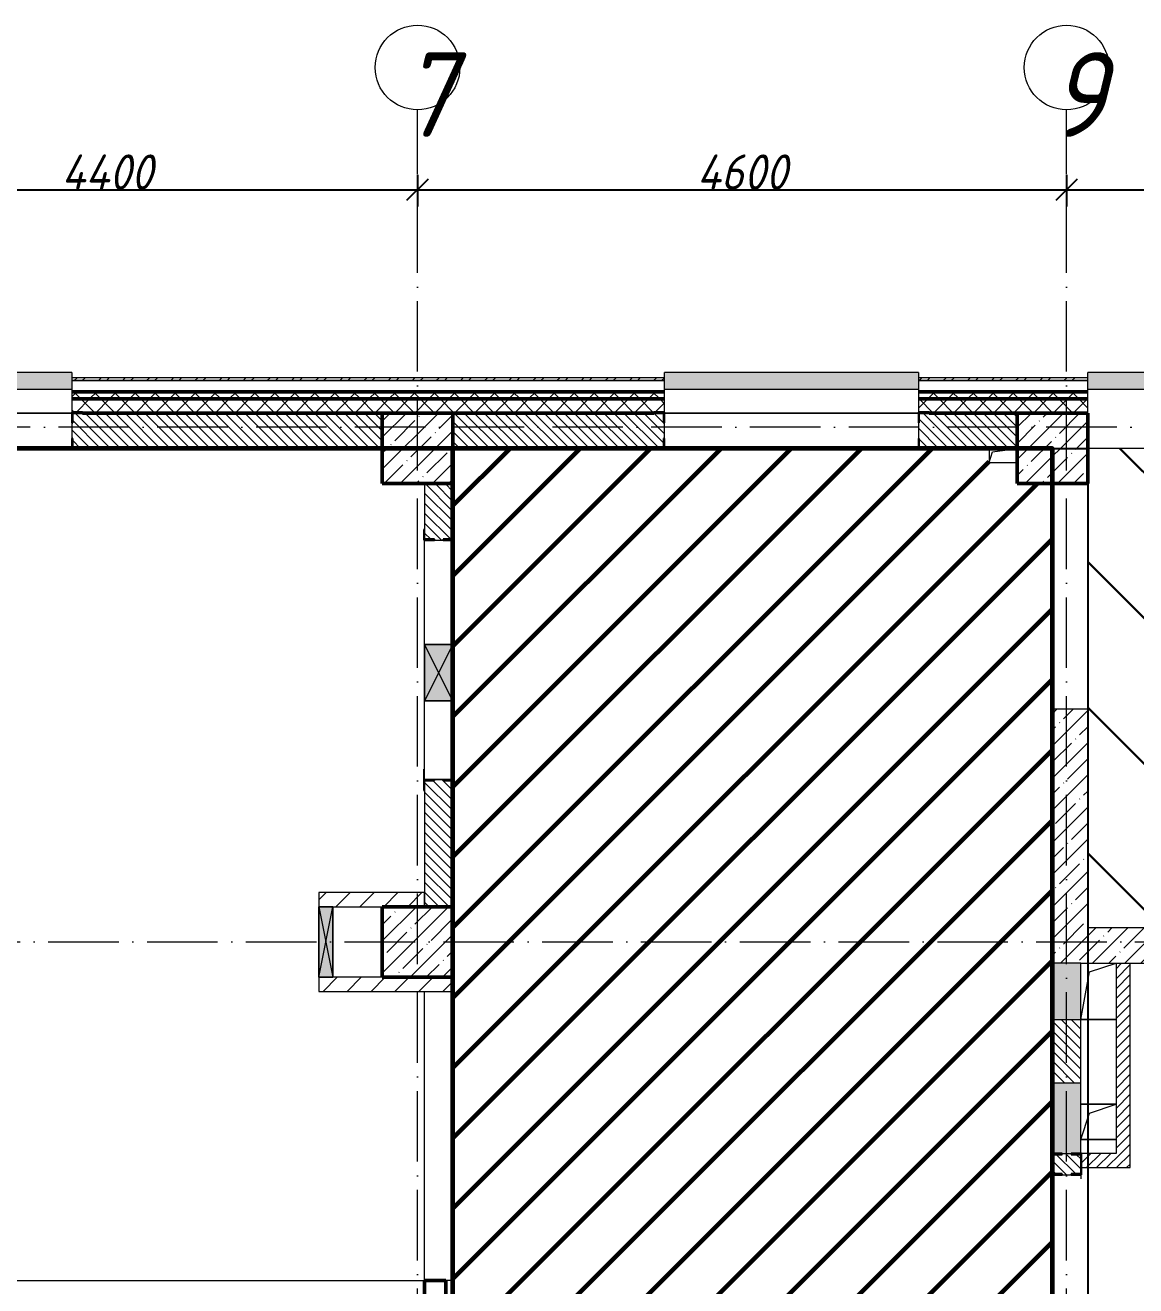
# Model space of a CAD drawing. Header units: millimetres. Extents: x -606178 to 312196, y -19338 to 632709.
# Drawn here: x -133645 to -125775, y 493338 to 502275 of the extents above; entities that cross this region are included whole.
import ezdxf

# ---------------------------------------------------------------- set-up
doc = ezdxf.new("R2010")
doc.units = ezdxf.units.MM
doc.linetypes.add('50_200_ШТРИХ_1Т_ш5_п1_п1_', pattern=[700, 500, -100, 0, -100])
for name, color, linetype, lineweight in [('4) ЛЕстницы', 5, 'Continuous', 30), ('6.4.1) Окр пт с инж. ПТ2.16', 3, 'Continuous', 60), ('A-____-____-DIMS', 7, 'Continuous', 9), ('A-DETL-GENF-OTLN', 7, 'Continuous', 9), ('A-FLOR-____-OTLN', 7, 'Continuous', 9), ('A-GENM-____-MCUT', 7, 'Continuous', 25), ('A-GENM-____-OTLN', 7, 'Continuous', 9), ('A-GENM-____-OTLN-1', 7, 'Continuous', 25), ('A-GLAZ-____-OTLN', 7, 'Continuous', 9), ('A-WALL-____-MCUT-1', 7, 'Continuous', 9), ('A-WALL-____-MCUT-2', 7, 'Continuous', 50), ('A-WALL-____-MCUT-3', 7, 'Continuous', 9), ('A-WALL-____-OTLN', 7, 'Continuous', 9), ('A-WALL-____-PATT-1', 7, 'Continuous', 9), ('A-WALL-FNSH-MCUT-1', 7, 'Continuous', 9), ('I-WALL-____-OTLN', 7, 'Continuous', 9), ('S-COLS-____-MCUT', 7, 'Continuous', 50), ('S-COLS-____-OTLN', 7, 'Continuous', 9), ('S-GRID-____-IDEN', 7, 'Continuous', 9), ('S-GRID-____-OTLN-1', 7, '50_200_ШТРИХ_1Т_ш5_п1_п1_', 9)]:
    doc.layers.add(name, color=color, linetype=linetype, lineweight=lineweight)
doc.layers.add('A-GLAZ-____-OTLN-1', color=7, linetype='Continuous', lineweight=9, true_color=0xc0c0c0)
doc.styles.add('ISOCPEUR_I', font='isocpeui.ttf', dxfattribs={"width": 0.9, "height": 2.5})
doc.styles.add('ISOCPEUR_I_9', font='isocpeui.ttf', dxfattribs={"width": 0.9, "height": 250})
doc.dimstyles.new('ISO-2_5_0_9К_БОЛЬШОЙ_ОСИ', dxfattribs={"dimscale": 304.8, "dimtxt": 248.995294, "dimasz": 0.492126, "dimexe": 0.393701, "dimexo": 0, "dimgap": 0, "dimtad": 1, "dimdec": 0, "dimzin": 0, "dimdsep": 46, "dimtxsty": 'ISOCPEUR_I_9', "dimblk1": 'OBLIQUE', "dimblk2": 'OBLIQUE', "dimsah": 1, "dimcen": 0.09, "dimdle": 0.393701, "dimazin": 0, "dimtfac": 1, "dimtdec": 4, "dimtix": 1, "dimtmove": 0, "dimatfit": 3, "dimfxl": 1, "dimtvp": 1, "dimtolj": 1, "dimtzin": 0, "dimarcsym": 2})
pattern_1 = [(135, (-140714.89, 451794.26), (-35.35534, -35.35534), [])]
pattern_2 = [(45, (-140714.89, 451794.26), (-70.71068, 70.71068), []), (135, (-140714.89, 451794.26), (-70.71068, -70.71068), [])]
pattern_3 = [(45, (-140714.89, 451794.26), (-114.04925, 114.04925), []), (45, (-140600.84, 451794.26), (-114.04925, 114.04925), [201.612, -40.322, 3.353, -36.97])]
pattern_4 = [(45, (-140714.89, 451794.26), (-35.35534, 35.35534), [])]
pattern_5 = [(45, (-140714.89, 451794.26), (-84.8528, 84.8528), [])]

# ---------------------------------------------------------------- blocks, each defined once
blk = doc.blocks.new('BSC_Колонна _Прямоугольная - 500х500-V12-АР1_План отверстий 3 этажа в осях 1-64_А-ГГ')
at = {"layer": 'S-COLS-____-OTLN'}
h = blk.add_hatch(dxfattribs=at)
h.set_pattern_fill('FP_46', color=256, style=0, pattern_type=2)
h.set_pattern_definition([(45, (-9850, -43981.04), (-114.04925, 114.04925), []), (45, (-9735.95, -43981.04), (-114.04925, 114.04925), [201.613, -40.323, 3.353, -36.97])])
h.paths.add_polyline_path([(-250, -250), (250, -250), (250, 250), (-250, 250)], flags=0)
at = {"layer": 'S-COLS-____-MCUT'}
for p, q in [((250, 250), (-250, 250)), ((-250, 250), (-250, -250)), ((250, -250), (250, 250)), ((-250, -250), (250, -250))]:
    blk.add_line(p, q, dxfattribs=at)
blk = doc.blocks.new('BSC_Колонна _Прямоугольная - 500х500-V78-АР1_План отверстий 3 этажа в осях 1-64_А-ГГ')
at = {"layer": 'S-COLS-____-OTLN'}
h = blk.add_hatch(dxfattribs=at)
h.set_pattern_fill('FP_115', color=256, style=0, pattern_type=2)
h.set_pattern_definition([(45, (-9850, -47481.04), (-114.04925, 114.04925), []), (45, (-9735.95, -47481.04), (-114.04925, 114.04925), [201.613, -40.323, 3.353, -36.97])])
h.paths.add_polyline_path([(-250, -250), (250, -250), (250, 250), (-250, 250)], flags=0)
at = {"layer": 'S-COLS-____-MCUT'}
for p, q in [((250, 250), (-250, 250)), ((-250, 250), (-250, -250)), ((250, -250), (250, 250)), ((-250, -250), (250, -250))]:
    blk.add_line(p, q, dxfattribs=at)
blk = doc.blocks.new('Фахверк_СКБ_Уголок - 250_2700-27497298-АР1_План отверстий 3 этажа в осях 1-64_А-ГГ')
at = {"layer": 'A-GENM-____-MCUT'}
for p, q in [((200, 181), (125, 181)), ((125, 181), (125, 106)), ((200, 175), (200, 181)), ((125, 106), (131, 106)), ((131, 106), (131, 175)), ((131, 175), (200, 175)), ((131, -6), (125, -6)), ((125, -6), (125, -81)), ((125, -81), (200, -81)), ((131, -75), (131, -6)), ((200, -75), (131, -75)), ((200, -81), (200, -75))]:
    blk.add_line(p, q, dxfattribs=at)
blk = doc.blocks.new('Фахверк_СКБ_Уголок - 200_3960_зеркало-28268689-АР1_План отверстий 3 этажа в осях 1-64_А-ГГ')
at = {"layer": 'A-GENM-____-MCUT'}
for p, q in [((200, 156), (125, 156)), ((125, 156), (125, 81)), ((131, 81), (131, 150)), ((131, 150), (200, 150)), ((200, 150), (200, 156)), ((125, 81), (131, 81)), ((131, 19), (125, 19)), ((125, 19), (125, -56)), ((131, -50), (131, 19)), ((125, -56), (200, -56)), ((200, -50), (131, -50)), ((200, -56), (200, -50))]:
    blk.add_line(p, q, dxfattribs=at)
blk = doc.blocks.new('154_Стойка_СКБ_Уголок - СМ-2480_200-28346303-АР1_План отверстий 3 этажа в осях 1-64_А-ГГ')
at = {"layer": 'A-GENM-____-MCUT'}
for p, q in [((125, 156), (125, 81)), ((200, 156), (125, 156)), ((131, 81), (131, 150)), ((131, 150), (200, 150)), ((200, 150), (200, 156)), ((125, 81), (131, 81)), ((131, 19), (125, 19)), ((125, 19), (125, -56)), ((131, -50), (131, 19)), ((125, -56), (200, -56)), ((200, -50), (131, -50)), ((200, -56), (200, -50))]:
    blk.add_line(p, q, dxfattribs=at)
blk = doc.blocks.new('Стойка_Влож_Полоса боковая - Полоса-28213942-АР1_План отверстий 3 этажа в осях 1-64_А-ГГ')
at = {"layer": 'A-GENM-____-OTLN'}
for p, q in [((-5, 60), (0, 60)), ((-5, -60), (-5, 60)), ((0, 31), (0, -31)), ((0, -60), (-5, -60))]:
    blk.add_line(p, q, dxfattribs=at)
blk = doc.blocks.new('Стойка_Влож_Уголок_Опорный - Уголок-28213941-АР1_План отверстий 3 этажа в осях 1-64_А-ГГ')
at = {"layer": 'A-GENM-____-OTLN'}
for p, q in [((-212, -6), (-212, 0)), ((0, 0), (0, -6)), ((-212, -75), (-212, -6)), ((-212, -6), (-206, -6)), ((-212, -75), (-206, -75)), ((-6, -6), (0, -6)), ((-6, -75), (0, -75)), ((0, -6), (0, -75))]:
    blk.add_line(p, q, dxfattribs=at)
blk = doc.blocks.new('Фахверк_СКБ_Уголок - 200_3960-28268576-АР1_План отверстий 3 этажа в осях 1-64_А-ГГ')
at = {"layer": 'A-GENM-____-MCUT'}
for p, q in [((200, 156), (125, 156)), ((125, 156), (125, 81)), ((131, 81), (131, 150)), ((131, 150), (200, 150)), ((200, 150), (200, 156)), ((125, 81), (131, 81)), ((131, 19), (125, 19)), ((125, 19), (125, -56)), ((131, -50), (131, 19)), ((125, -56), (200, -56)), ((200, -50), (131, -50)), ((200, -56), (200, -50))]:
    blk.add_line(p, q, dxfattribs=at)
blk = doc.blocks.new('AR_Отверстие Ниша - Лючок-32403984-АР1_План отверстий 3 этажа в осях 1-64_А-ГГ')
at = {"layer": 'A-GLAZ-____-OTLN'}
blk.add_hatch(color=256, dxfattribs=at).paths.add_polyline_path([(200, -100), (200, 100), (-200, 100), (-200, -100), (-104.5, -100)], flags=0)
for p, q in [((200, 100), (-200, 100)), ((-200, 100), (-200, -100)), ((200, -100), (200, 100)), ((-200, -100), (200, -100))]:
    blk.add_line(p, q, dxfattribs=at)
blk = doc.blocks.new('AR_Отверстие Ниша - Лючок-32404007-АР1_План отверстий 3 этажа в осях 1-64_А-ГГ')
at = {"layer": 'A-GLAZ-____-OTLN'}
blk.add_hatch(color=256, dxfattribs=at).paths.add_polyline_path([(250, -100), (250, 100), (-250, 100), (-250, -100)], flags=0)
for p, q in [((250, 100), (-250, 100)), ((-250, 100), (-250, -100)), ((250, -31), (250, 31)), ((-250, -100), (250, -100))]:
    blk.add_line(p, q, dxfattribs=at)
blk = doc.blocks.new('AR_Отверстие прямоугольное _в плите_ - AR_Отверстие прямоугольное _в плите_-30459204-АР1_План отверстий 3 этажа в осях 1-64_А-ГГ')
at = {"layer": 'A-GENM-____-OTLN'}
for p, q in [((-62.5, 137.5), (125, 200)), ((-125, -200), (-62.5, 137.5)), ((-125, -200), (125, -200))]:
    blk.add_line(p, q, dxfattribs=at)
blk = doc.blocks.new('AR_Отверстие прямоугольное _в плите_ - AR_Отверстие прямоугольное _в плите_-30458064-АР1_План отверстий 3 этажа в осях 1-64_А-ГГ')
at = {"layer": 'A-GENM-____-OTLN'}
for p, q in [((125, 125), (-125, 125)), ((-62.5, 62.5), (125, 125)), ((-125, -125), (-62.5, 62.5)), ((-125, -125), (125, -125))]:
    blk.add_line(p, q, dxfattribs=at)
blk = doc.blocks.new('AR_Отверстие прямоугольное _в плите_ - AR_Отверстие прямоугольное _в плите_-V180-АР1_План отверстий 3 этажа в осях 1-64_А-ГГ')
at = {"layer": 'A-GENM-____-OTLN'}
for p, q in [((-100, 50), (-100, -50)), ((-100, -50), (-75, 25)), ((-75, 25), (100, 50)), ((-100, -50), (100, -50))]:
    blk.add_line(p, q, dxfattribs=at)
blk = doc.blocks.new('Отлив_СКБ - Отлив витража_120_НВФ-31885289-АР1_План отверстий 3 этажа в осях 1-64_А-ГГ')
at = {"layer": 'A-GLAZ-____-OTLN-1'}
for points in [[(1000, 2), (1000, 120), (0, 120), (0, 2)], [(1000, 0), (1000, 2), (0, 2), (0, 0)]]:
    blk.add_hatch(color=256, dxfattribs=at).paths.add_polyline_path(points, flags=0)
at = {"layer": 'A-GLAZ-____-OTLN'}
for p, q in [((0, 83), (0, 120)), ((1000, 120), (0, 120)), ((1000, 120), (1000, 83)), ((0, 2), (1000, 2)), ((1000, 0), (0, 0))]:
    blk.add_line(p, q, dxfattribs=at)
blk = doc.blocks.new('Отлив_СКБ - Отлив витража_120_НВФ-V216-АР1_План отверстий 3 этажа в осях 1-64_А-ГГ')
at = {"layer": 'A-GLAZ-____-OTLN-1'}
for points in [[(0, 2), (1800, 2), (1800, 120), (0, 120), (0, 63)], [(0, 0), (1800, 0), (1800, 2), (0, 2)]]:
    blk.add_hatch(color=256, dxfattribs=at).paths.add_polyline_path(points, flags=0)
at = {"layer": 'A-GLAZ-____-OTLN'}
for p, q in [((0, 83), (0, 120)), ((1800, 120), (0, 120)), ((1800, 120), (1800, 83)), ((0, 2), (1800, 2)), ((1800, 0), (0, 0))]:
    blk.add_line(p, q, dxfattribs=at)
blk = doc.blocks.new('BSC_Колонна _Прямоугольная1 - 150х150 _металл_-35311905-АР1_План отверстий 3 этажа в осях 1-64_А-ГГ')
at = {"layer": 'S-COLS-____-MCUT'}
for p, q in [((75, 75), (-75, 75)), ((-75, 75), (-75, -75)), ((75, -75), (75, 75)), ((-75, -75), (75, -75))]:
    blk.add_line(p, q, dxfattribs=at)
blk = doc.blocks.new('AR_Отверстие прямоугольное _в стене__БезПР - AR_Отверстие прямоугольное _в стене__БезПР-36899427-АР1_План отверстий 3 этажа в осях 1-64_А-ГГ')
at = {"layer": 'A-GLAZ-____-OTLN'}
blk.add_hatch(color=256, dxfattribs=at).paths.add_polyline_path([(200, -100), (200, 100), (-200, 100), (-200, -100)], flags=0)
at = {"layer": 'A-DETL-GENF-OTLN'}
for p, q in [((-200, -100), (-200, 100)), ((-200, 100), (200, 100)), ((200, 100), (-200, -100)), ((-200, 100), (200, -100)), ((200, 100), (-200, 100)), ((-200, 100), (-200, -100)), ((200, 100), (200, -100)), ((200, -100), (200, 100)), ((200, -100), (-200, -100)), ((-200, -100), (200, -100))]:
    blk.add_line(p, q, dxfattribs=at)
at = {"layer": 'A-GLAZ-____-OTLN'}
blk.add_line((200, 100), (-200, 100), dxfattribs=at)
blk = doc.blocks.new('AR_Отверстие прямоугольное _в стене__БезПР - AR_Отверстие прямоугольное _в стене__БезПР-36788943-АР1_План отверстий 3 этажа в осях 1-64_А-ГГ')
at = {"layer": 'A-GLAZ-____-OTLN'}
blk.add_hatch(color=256, dxfattribs=at).paths.add_polyline_path([(-250, -50), (250, -50), (250, 50), (-250, 50)], flags=0)
at = {"layer": 'A-DETL-GENF-OTLN'}
for p, q in [((-250, -50), (-250, 50)), ((-250, 50), (250, 50)), ((250, 50), (-250, -50)), ((-250, 50), (250, -50)), ((250, 50), (-250, 50)), ((-250, 50), (-250, -50)), ((250, 50), (250, -50)), ((250, -50), (250, 50)), ((250, -50), (-250, -50)), ((-250, -50), (250, -50))]:
    blk.add_line(p, q, dxfattribs=at)
at = {"layer": 'A-GLAZ-____-OTLN'}
blk.add_line((250, 50), (-250, 50), dxfattribs=at)
blk = doc.blocks.new('Ось сетки - Круг_Ø6_00__ISO-2_5_0_9K_-25732049-АР1_План отверстий 1 этажа в осях 1-64_А-ГГ')
at = {"layer": 'S-GRID-____-IDEN'}
blk.add_circle((0, 0), 3, dxfattribs=at)
blk = doc.blocks.new('_Oblique')
at = {"color": 0, "linetype": 'ByBlock', "lineweight": -2}
blk.add_line((-0.5, -0.5), (0.5, 0.5), dxfattribs=at)
blk = doc.blocks.new('*D5135')
at = {"layer": 'A-____-____-DIMS', "color": 0, "lineweight": -2, "transparency": 16777216}
for p, q in [((-135264.9, 501215.1), (-135264.9, 500989)), ((-130864.9, 501215.1), (-130864.9, 500989)), ((-135384.9, 501109), (-130744.9, 501109))]:
    blk.add_line(p, q, dxfattribs=at)
at = {"layer": 'Defpoints', "color": 0, "transparency": 16777216}
for p in [(-135264.9, 501215.1), (-130864.9, 501215.1), (-130864.9, 501109)]:
    blk.add_point(p, dxfattribs=at)
at = {"layer": 'A-____-____-DIMS', "color": 0, "lineweight": -2, "transparency": 16777216, "xscale": 150, "yscale": 150, "zscale": 150, "rotation": 180}
blk.add_blockref('_Oblique', (-135264.9, 501109), dxfattribs=at)
at = {"layer": 'A-____-____-DIMS', "color": 0, "lineweight": -2, "transparency": 16777216, "xscale": 150, "yscale": 150, "zscale": 150}
blk.add_blockref('_Oblique', (-130864.9, 501109), dxfattribs=at)
at = {"layer": 'A-____-____-DIMS', "color": 0, "transparency": 16777216, "insert": (-133064.9, 501234), "char_height": 250, "width": 804.446, "attachment_point": 5, "style": 'ISOCPEUR_I_9'}
blk.add_mtext('\\A1;4400', dxfattribs=at)
blk = doc.blocks.new('*D5136')
at = {"layer": 'A-____-____-DIMS', "color": 0, "lineweight": -2, "transparency": 16777216}
for p, q in [((-130864.9, 501215.1), (-130864.9, 500989)), ((-126264.9, 501215.1), (-126264.9, 500989)), ((-130984.9, 501109), (-126144.9, 501109))]:
    blk.add_line(p, q, dxfattribs=at)
at = {"layer": 'Defpoints', "color": 0, "transparency": 16777216}
for p in [(-130864.9, 501215.1), (-126264.9, 501215.1), (-126264.9, 501109)]:
    blk.add_point(p, dxfattribs=at)
at = {"layer": 'A-____-____-DIMS', "color": 0, "lineweight": -2, "transparency": 16777216, "xscale": 150, "yscale": 150, "zscale": 150, "rotation": 180}
blk.add_blockref('_Oblique', (-130864.9, 501109), dxfattribs=at)
at = {"layer": 'A-____-____-DIMS', "color": 0, "lineweight": -2, "transparency": 16777216, "xscale": 150, "yscale": 150, "zscale": 150}
blk.add_blockref('_Oblique', (-126264.9, 501109), dxfattribs=at)
at = {"layer": 'A-____-____-DIMS', "color": 0, "transparency": 16777216, "insert": (-128564.9, 501234), "char_height": 250, "width": 781.462, "attachment_point": 5, "style": 'ISOCPEUR_I_9'}
blk.add_mtext('\\A1;4600', dxfattribs=at)
blk = doc.blocks.new('*D5137')
at = {"layer": 'A-____-____-DIMS', "color": 0, "lineweight": -2, "transparency": 16777216}
for p, q in [((-126264.9, 501215.1), (-126264.9, 500989)), ((-123664.9, 501215.1), (-123664.9, 500989)), ((-126384.9, 501109), (-123544.9, 501109))]:
    blk.add_line(p, q, dxfattribs=at)
at = {"layer": 'Defpoints', "color": 0, "transparency": 16777216}
for p in [(-126264.9, 501215.1), (-123664.9, 501215.1), (-123664.9, 501109)]:
    blk.add_point(p, dxfattribs=at)
at = {"layer": 'A-____-____-DIMS', "color": 0, "lineweight": -2, "transparency": 16777216, "xscale": 150, "yscale": 150, "zscale": 150, "rotation": 180}
blk.add_blockref('_Oblique', (-126264.9, 501109), dxfattribs=at)
at = {"layer": 'A-____-____-DIMS', "color": 0, "lineweight": -2, "transparency": 16777216, "xscale": 150, "yscale": 150, "zscale": 150}
blk.add_blockref('_Oblique', (-123664.9, 501109), dxfattribs=at)
at = {"layer": 'A-____-____-DIMS', "color": 0, "transparency": 16777216, "insert": (-124964.9, 501234), "char_height": 250, "width": 758.478, "attachment_point": 5, "style": 'ISOCPEUR_I_9'}
blk.add_mtext('\\A1;2600', dxfattribs=at)

msp = doc.modelspace()

# ---------------------------------------------------------------- hatches: boundary and pattern name
at = {"layer": '4) ЛЕстницы'}
h = msp.add_hatch(dxfattribs=at)
h.set_pattern_fill('ANSI31', color=256, scale=230, angle=90)
h.set_pattern_definition([(135, (-424485.6, 538657.7), (-516.3647, -516.3647), [])])
h.paths.add_polyline_path([(-126114.891, 495875.3011), (-126114.891, 499275.3011), (-117414.891, 499275.3011), (-117414.891, 495875.3011)])
at = {"layer": '6.4.1) Окр пт с инж. ПТ2.16'}
h = msp.add_hatch(dxfattribs=at)
h.set_pattern_fill('ANSI31', color=256, scale=111)
h.paths.add_polyline_path([(-126614.891, 499025.3011), (-126614.891, 499175.3011), (-126814.891, 499175.3011), (-126814.891, 499275.3011), (-127239.891, 499275.3011), (-127239.891, 499269.3011), (-127314.891, 499269.3011), (-129114.891, 499270.6857), (-129114.891, 499269.3011), (-129189.891, 499269.3011), (-130614.891, 499270.7442), (-130614.891, 499025.3011), (-130614.891, 498700.3011), (-130608.891, 498700.3011), (-130608.891, 498625.3011), (-130610.68, 497000.3011), (-130608.891, 497000.3011), (-130608.891, 496931.3011), (-130608.891, 496925.3011), (-130608.891, 496850.3011), (-130614.891, 493175.3011), (-135114.891, 493175.3011), (-135114.891, 489800.3011), (-135108.891, 489800.3011), (-135108.891, 489725.3011), (-135109.4294, 489043.3075), (-131114.891, 489043.3075), (-131114.891, 493100.3011), (-126814.891, 493100.3011), (-126364.891, 493100.3011), (-126364.891, 493225.3011), (-126370.891, 493225.3011), (-126370.891, 493300.3011), (-126370.0625, 494125.3011), (-126370.891, 494125.3011), (-126370.891, 494200.3011), (-126370.891, 494275.3011), (-126365.191, 499025.3011)])
h.paths.add_polyline_path([(-126814.891, 493100.3011), (-131114.891, 493100.3011), (-131114.891, 490525.3011), (-130614.891, 490525.3011), (-130614.891, 490025.3011), (-131114.891, 490025.3011), (-131114.891, 489043.3075), (-126814.891, 489043.3075)], flags=17)
at = {"layer": 'A-WALL-____-PATT-1'}
h = msp.add_hatch(dxfattribs=at)
h.set_pattern_fill('FP_3', color=256, style=0, pattern_type=2)
h.set_pattern_definition([(45, (-140714.89, 451794.26), (-85.53659, 85.53659), []), (45, (-140657.87, 451794.26), (-85.53659, 85.53659), [])])
h.paths.add_polyline_path([(-116934.891, 499755.3011), (-116934.891, 499775.3011), (-125114.891, 499775.3011), (-125114.891, 499755.3011), (-119518.9964, 499755.3011)], flags=0)
h.paths.add_polyline_path([(-126114.891, 499755.3011), (-126114.891, 499775.3011), (-127314.891, 499775.3011), (-127314.891, 499755.3011), (-126588.8536, 499755.3011)], flags=0)
h.paths.add_polyline_path([(-129114.891, 499755.3011), (-129114.891, 499775.3011), (-133314.891, 499775.3011), (-133314.891, 499755.3011), (-130123.7821, 499755.3011)], flags=0)
h.paths.add_polyline_path([(-135114.891, 499755.3011), (-135114.891, 499775.3011), (-143394.891, 499775.3011), (-143394.891, 499755.3011), (-135426.175, 499755.3011)], flags=0)
h = msp.add_hatch(dxfattribs=at)
h.set_pattern_fill('FP_1', color=256, style=0, pattern_type=2)
h.set_pattern_definition(pattern_2)
h.paths.add_polyline_path([(-116934.891, 499625.3011), (-116934.891, 499675.3011), (-125114.891, 499675.3011), (-125114.891, 499625.3011), (-119518.9964, 499625.3011)], flags=0)
h.paths.add_polyline_path([(-126114.891, 499625.3011), (-126114.891, 499675.3011), (-127314.891, 499675.3011), (-127314.891, 499625.3011), (-126588.8536, 499625.3011)], flags=0)
h.paths.add_polyline_path([(-129114.891, 499625.3011), (-129114.891, 499675.3011), (-133314.891, 499675.3011), (-133314.891, 499625.3011), (-130123.7821, 499625.3011)], flags=0)
h.paths.add_polyline_path([(-135426.175, 499625.3011), (-135114.891, 499625.3011), (-135114.891, 499675.3011), (-143264.891, 499675.3011), (-143264.891, 499625.3011), (-137193.6393, 499625.3011)], flags=0)
h = msp.add_hatch(dxfattribs=at)
h.set_pattern_fill('FP_1', color=256, style=0, pattern_type=2)
h.set_pattern_definition(pattern_2)
h.paths.add_polyline_path([(-117014.891, 499525.3011), (-116934.891, 499525.3011), (-116934.891, 499625.3011), (-125114.891, 499625.3011), (-125114.891, 499525.3011), (-117064.891, 499525.3011)], flags=0)
h.paths.add_polyline_path([(-126114.891, 499525.3011), (-126114.891, 499625.3011), (-127314.891, 499625.3011), (-127314.891, 499531.3011), (-127239.891, 499531.3011), (-127239.891, 499525.3011), (-126588.8536, 499525.3011)], flags=0)
h.paths.add_polyline_path([(-129189.891, 499525.3011), (-129189.891, 499531.3011), (-129114.891, 499531.3011), (-129114.891, 499625.3011), (-133314.891, 499625.3011), (-133314.891, 499531.3011), (-133239.891, 499531.3011), (-133239.891, 499525.3011), (-130123.7821, 499525.3011)], flags=0)
h.paths.add_polyline_path([(-135114.891, 499525.3011), (-135114.891, 499625.3011), (-143164.891, 499625.3011), (-143164.891, 499525.3011), (-135426.175, 499525.3011)], flags=0)
h = msp.add_hatch(dxfattribs=at)
h.set_pattern_fill('FP_6', color=256, style=0, pattern_type=2)
h.set_pattern_definition(pattern_1)
h.paths.add_polyline_path([(-131114.891, 499275.3011), (-131114.891, 499525.3011), (-133308.891, 499525.3011), (-133308.891, 499456.3011), (-133314.891, 499456.3011), (-133314.891, 499344.3011), (-133308.891, 499344.3011), (-133308.891, 499275.3011), (-131891.2464, 499275.3011)], flags=0)
h = msp.add_hatch(dxfattribs=at)
h.set_pattern_fill('FP_6', color=256, style=0, pattern_type=2)
h.set_pattern_definition(pattern_1)
h.paths.add_polyline_path([(-127308.891, 499275.3011), (-126614.891, 499275.3011), (-126614.891, 499525.3011), (-127308.891, 499525.3011), (-127308.891, 499456.3011), (-127314.891, 499456.3011), (-127314.891, 499344.3011), (-127308.891, 499344.3011)], flags=0)
h.paths.add_polyline_path([(-130614.891, 499275.3011), (-129120.891, 499276.3011), (-129120.891, 499344.3011), (-129114.891, 499344.3011), (-129114.891, 499456.3011), (-129120.891, 499456.3011), (-129120.891, 499525.3011), (-130614.891, 499525.3011)], flags=0)
h = msp.add_hatch(dxfattribs=at)
h.set_pattern_fill('FP_6', color=256, style=0, pattern_type=2)
h.set_pattern_definition(pattern_1)
h.paths.add_polyline_path([(-130614.891, 496025.3011), (-130614.891, 496919.3011), (-130683.891, 496919.3011), (-130683.891, 496925.3011), (-130745.891, 496925.3011), (-130745.891, 496919.3011), (-130814.891, 496919.3011), (-130814.891, 496025.3011), (-130654.891, 496025.3011)], flags=0)
h.paths.add_polyline_path([(-130683.891, 498625.3011), (-130683.891, 498631.3011), (-130614.891, 498631.3011), (-130614.891, 499025.3011), (-130814.891, 499025.3011), (-130814.891, 498631.3011), (-130745.891, 498631.3011), (-130745.891, 498625.3011)], flags=0)
h = msp.add_hatch(dxfattribs=at)
h.set_pattern_fill('FP_38', color=256, style=0, pattern_type=2)
h.set_pattern_definition(pattern_3)
h.paths.add_polyline_path([(-126364.891, 495625.3011), (-126114.891, 495625.3011), (-126114.891, 497425.3011), (-126364.891, 497425.3011), (-126364.891, 497249.892)], flags=0)
h = msp.add_hatch(dxfattribs=at)
h.set_pattern_fill('FP_4', color=256, style=0, pattern_type=2)
h.set_pattern_definition(pattern_5)
h.paths.add_polyline_path([(-130814.891, 496025.3011), (-130814.891, 496125.3011), (-131564.891, 496125.3011), (-131564.891, 496025.3011), (-131114.891, 496025.3011)], flags=0)
h = msp.add_hatch(dxfattribs=at)
h.set_pattern_fill('FP_38', color=256, style=0, pattern_type=2)
h.set_pattern_definition(pattern_3)
h.paths.add_polyline_path([(-117664.891, 495625.3011), (-117664.891, 495875.3011), (-126114.891, 495875.3011), (-126114.891, 495625.3011), (-119518.9964, 495625.3011)], flags=0)
h = msp.add_hatch(dxfattribs=at)
h.set_pattern_fill('FP_5', color=256, style=0, pattern_type=2)
h.set_pattern_definition(pattern_4)
h.paths.add_polyline_path([(-125814.891, 494275.3011), (-125814.891, 495625.3011), (-125914.891, 495625.3011), (-125914.891, 494275.3011)], flags=0)
h = msp.add_hatch(dxfattribs=at)
h.set_pattern_fill('FP_4', color=256, style=0, pattern_type=2)
h.set_pattern_definition(pattern_5)
h.paths.add_polyline_path([(-131464.891, 495425.3011), (-130614.891, 495425.3011), (-130614.891, 495525.3011), (-131564.891, 495525.3011), (-131564.891, 495425.3011)], flags=0)
h = msp.add_hatch(dxfattribs=at)
h.set_pattern_fill('FP_6', color=256, style=0, pattern_type=2)
h.set_pattern_definition(pattern_1)
h.paths.add_polyline_path([(-126324.891, 493175.3011), (-126164.891, 493175.3011), (-126164.891, 493225.3011), (-126364.891, 493225.3011), (-126364.891, 493175.3011)], flags=0)
h.paths.add_polyline_path([(-126233.891, 494125.3011), (-126233.891, 494131.3011), (-126164.891, 494131.3011), (-126164.891, 494269.3011), (-126233.891, 494269.3011), (-126233.891, 494275.3011), (-126295.891, 494275.3011), (-126295.891, 494269.3011), (-126364.891, 494269.3011), (-126364.091, 494131.3011), (-126295.891, 494131.3011), (-126295.891, 494125.3011)], flags=0)
h.paths.add_polyline_path([(-126164.891, 494775.3011), (-126164.891, 495225.3011), (-126364.891, 495225.3011), (-126364.891, 494775.3011), (-126278.2243, 494775.3011)], flags=0)
h = msp.add_hatch(dxfattribs=at)
h.set_pattern_fill('FP_5', color=256, style=0, pattern_type=2)
h.set_pattern_definition(pattern_4)
h.paths.add_polyline_path([(-126158.891, 494175.3011), (-125814.891, 494175.3011), (-125814.891, 494275.3011), (-126158.891, 494275.3011), (-126158.891, 494177.7011)], flags=0)
at = {"layer": 'S-COLS-____-OTLN'}
h = msp.add_hatch(dxfattribs=at)
h.set_pattern_fill('FP_38', color=256, style=0, pattern_type=2)
h.set_pattern_definition(pattern_3)
h.paths.add_polyline_path([(-126588.8536, 499025.3011), (-126114.891, 499025.3011), (-126114.891, 499525.3011), (-126614.891, 499525.3011), (-126614.891, 499025.3011)], flags=0)

# ---------------------------------------------------------------- linework, layer by layer
msp.add_lwpolyline([(-130614.891, 499275.3011), (-126114.891, 499275.3011), (-126114.891, 484525.3011), (-130614.891, 484525.3011)], close=True)
at = {"layer": '6.4.1) Окр пт с инж. ПТ2.16'}
for points in [[(-135114.891, 482125.3011), (-126364.891, 482125.3011), (-126364.891, 499275.3011), (-135114.891, 499275.3011)], [(-130614.891, 499275.3011), (-135114.891, 499275.3011), (-135114.891, 493175.3011), (-130614.891, 493175.3011)]]:
    msp.add_lwpolyline(points, close=True, dxfattribs=at)
at = {"layer": 'A-FLOR-____-OTLN'}
for p, q in [((-125914.891, 495225.3011), (-126164.891, 495225.3011)), ((-126164.891, 494625.3011), (-125914.891, 494625.3011)), ((-125914.891, 494375.3011), (-126164.891, 494375.3011))]:
    msp.add_line(p, q, dxfattribs=at)
at = {"layer": 'A-WALL-____-MCUT-1'}
for p, q in [((-126364.891, 497425.3011), (-126364.891, 495625.3011)), ((-126114.891, 497425.3011), (-126364.891, 497425.3011)), ((-126114.891, 495875.3011), (-126114.891, 497425.3011)), ((-117664.891, 495875.3011), (-126114.891, 495875.3011)), ((-126164.891, 495625.3011), (-117664.891, 495625.3011))]:
    msp.add_line(p, q, dxfattribs=at)
at = {"layer": 'A-WALL-____-MCUT-2'}
for p, q in [((-129114.891, 499675.3011), (-133314.891, 499675.3011)), ((-129114.891, 499625.3011), (-133314.891, 499625.3011)), ((-126114.891, 499675.3011), (-127314.891, 499675.3011)), ((-126114.891, 499625.3011), (-127314.891, 499625.3011)), ((-133239.891, 499525.3011), (-131114.891, 499525.3011)), ((-129189.891, 499525.3011), (-130614.891, 499525.3011)), ((-126614.891, 499525.3011), (-127239.891, 499525.3011)), ((-126614.891, 499275.3011), (-126614.891, 499525.3011))]:
    msp.add_line(p, q, dxfattribs=at)
at = {"layer": 'A-WALL-____-MCUT-3'}
for p, q in [((-129114.891, 499755.3011), (-133314.891, 499755.3011)), ((-133314.891, 499755.3011), (-133314.891, 499531.3011)), ((-129114.891, 499531.3011), (-129114.891, 499755.3011)), ((-126114.891, 499755.3011), (-127314.891, 499755.3011)), ((-127314.891, 499755.3011), (-127314.891, 499531.3011)), ((-126114.891, 499525.3011), (-126114.891, 499755.3011)), ((-126614.891, 499525.3011), (-126114.891, 499525.3011)), ((-133314.891, 499456.3011), (-133314.891, 499344.3011)), ((-129114.891, 499344.3011), (-129114.891, 499456.3011)), ((-127314.891, 499456.3011), (-127314.891, 499344.3011)), ((-133239.891, 499275.3011), (-131114.891, 499275.3011)), ((-130614.891, 499275.3011), (-129189.891, 499275.3011)), ((-127239.891, 499275.3011), (-126614.891, 499275.3011)), ((-130814.891, 499025.3011), (-130814.891, 498700.3011)), ((-130614.891, 498700.3011), (-130614.891, 499025.3011)), ((-130745.891, 498625.3011), (-130683.891, 498625.3011)), ((-130814.891, 496850.3011), (-130814.891, 496025.3011)), ((-130614.891, 496025.3011), (-130614.891, 496850.3011)), ((-126364.891, 495225.3011), (-126364.891, 494775.3011)), ((-126164.891, 494775.3011), (-126164.891, 495225.3011)), ((-126295.891, 494125.3011), (-126233.891, 494125.3011))]:
    msp.add_line(p, q, dxfattribs=at)
at = {"layer": 'A-WALL-____-OTLN'}
for p, q in [((-133314.891, 499525.3011), (-135114.891, 499525.3011)), ((-135114.891, 499525.3011), (-133314.891, 499525.3011)), ((-127314.891, 499525.3011), (-129114.891, 499525.3011)), ((-129114.891, 499525.3011), (-127314.891, 499525.3011)), ((-133314.891, 499275.3011), (-135114.891, 499275.3011)), ((-127314.891, 499275.3011), (-129114.891, 499275.3011)), ((-125114.891, 499275.3011), (-126114.891, 499275.3011)), ((-126364.891, 497425.3011), (-126364.891, 499025.3011)), ((-126114.891, 499025.3011), (-126114.891, 497425.3011))]:
    msp.add_line(p, q, dxfattribs=at)
at = {"layer": 'A-WALL-FNSH-MCUT-1'}
for p, q in [((-129114.891, 499775.3011), (-133314.891, 499775.3011)), ((-133314.891, 499775.3011), (-133314.891, 499755.3011)), ((-133314.891, 499755.3011), (-129114.891, 499755.3011)), ((-129114.891, 499755.3011), (-129114.891, 499775.3011)), ((-126114.891, 499775.3011), (-127314.891, 499775.3011)), ((-127314.891, 499775.3011), (-127314.891, 499755.3011)), ((-127314.891, 499755.3011), (-126114.891, 499755.3011)), ((-126114.891, 499755.3011), (-126114.891, 499775.3011)), ((-130814.891, 496125.3011), (-131564.891, 496125.3011)), ((-131564.891, 496125.3011), (-131564.891, 496025.3011)), ((-130814.891, 496025.3011), (-130814.891, 496125.3011)), ((-131464.891, 496025.3011), (-131114.891, 496025.3011)), ((-125914.891, 495625.3011), (-125914.891, 494275.3011)), ((-125814.891, 494175.3011), (-125814.891, 495625.3011)), ((-131564.891, 495525.3011), (-131564.891, 495425.3011)), ((-131114.891, 495525.3011), (-131464.891, 495525.3011)), ((-130614.891, 495425.3011), (-130614.891, 495525.3011)), ((-131564.891, 495425.3011), (-130614.891, 495425.3011)), ((-125914.891, 494275.3011), (-126158.891, 494275.3011)), ((-126158.891, 494175.3011), (-125814.891, 494175.3011))]:
    msp.add_line(p, q, dxfattribs=at)
at = {"layer": 'I-WALL-____-OTLN'}
for p, q in [((-130814.891, 497885.3011), (-130814.891, 498625.3011)), ((-130614.891, 498625.3011), (-130614.891, 497885.3011)), ((-130814.891, 496925.3011), (-130814.891, 497485.3011)), ((-130614.891, 497485.3011), (-130614.891, 496925.3011)), ((-130814.891, 493375.3011), (-130814.891, 495425.3011)), ((-130614.891, 495425.3011), (-130614.891, 493375.3011)), ((-126364.891, 493300.3011), (-126364.891, 494125.3011)), ((-126164.891, 494125.3011), (-126164.891, 494095.3011)), ((-135114.891, 493375.3011), (-130814.891, 493375.3011)), ((-130614.891, 493375.3011), (-130664.891, 493375.3011))]:
    msp.add_line(p, q, dxfattribs=at)
at = {"layer": 'S-COLS-____-MCUT'}
for p, q in [((-126114.891, 499525.3011), (-126614.891, 499525.3011)), ((-126114.891, 499025.3011), (-126114.891, 499525.3011)), ((-126614.891, 499275.3011), (-126614.891, 499025.3011)), ((-126614.891, 499025.3011), (-126114.891, 499025.3011))]:
    msp.add_line(p, q, dxfattribs=at)
at = {"layer": 'S-COLS-____-OTLN'}
msp.add_line((-126614.891, 499525.3011), (-126614.891, 499275.3011), dxfattribs=at)
at = {"layer": 'S-GRID-____-OTLN-1'}
for p, q in [((-130864.891, 447311.6528), (-130864.891, 501675.2188)), ((-126264.891, 447311.6528), (-126264.891, 501675.2188)), ((-114007.1518, 499425.3011), (-145383.6612, 499425.3011)), ((-145383.6612, 495775.3011), (-114007.1518, 495775.3011))]:
    msp.add_line(p, q, dxfattribs=at)

# ---------------------------------------------------------------- block references
at = {"layer": 'A-GENM-____-OTLN'}
for name, p in [('AR_Отверстие прямоугольное _в плите_ - AR_Отверстие прямоугольное _в плите_-V180-АР1_План отверстий 3 этажа в осях 1-64_А-ГГ', (-126714.891, 499225.3011)), ('AR_Отверстие прямоугольное _в плите_ - AR_Отверстие прямоугольное _в плите_-30459204-АР1_План отверстий 3 этажа в осях 1-64_А-ГГ', (-126039.891, 495425.3011)), ('AR_Отверстие прямоугольное _в плите_ - AR_Отверстие прямоугольное _в плите_-30458064-АР1_План отверстий 3 этажа в осях 1-64_А-ГГ', (-126039.891, 494500.3011))]:
    msp.add_blockref(name, p, dxfattribs=at)
for name, p, rotation in [('Стойка_Влож_Уголок_Опорный - Уголок-28213941-АР1_План отверстий 3 этажа в осях 1-64_А-ГГ', (-130820.891, 496925.3011), 180), ('Стойка_Влож_Полоса боковая - Полоса-28213942-АР1_План отверстий 3 этажа в осях 1-64_А-ГГ', (-130714.891, 496925.3011), 269.9999999999999)]:
    msp.add_blockref(name, p, dxfattribs=dict(at, rotation=rotation))
at = {"layer": 'A-GENM-____-OTLN-1'}
for p in [(-133439.891, 499350.3011), (-127439.891, 499350.3011)]:
    msp.add_blockref('Фахверк_СКБ_Уголок - 250_2700-27497298-АР1_План отверстий 3 этажа в осях 1-64_А-ГГ', p, dxfattribs=at)
for name, p, rotation in [('Фахверк_СКБ_Уголок - 250_2700-27497298-АР1_План отверстий 3 этажа в осях 1-64_А-ГГ', (-128989.891, 499450.3011), 180), ('Фахверк_СКБ_Уголок - 200_3960-28268576-АР1_План отверстий 3 этажа в осях 1-64_А-ГГ', (-130664.891, 498500.3011), 89.99999999999991), ('154_Стойка_СКБ_Уголок - СМ-2480_200-28346303-АР1_План отверстий 3 этажа в осях 1-64_А-ГГ', (-130764.891, 497050.3011), 269.9999999999999), ('Фахверк_СКБ_Уголок - 200_3960_зеркало-28268689-АР1_План отверстий 3 этажа в осях 1-64_А-ГГ', (-126314.891, 494400.3011), 270.0000000000007), ('Фахверк_СКБ_Уголок - 200_3960_зеркало-28268689-АР1_План отверстий 3 этажа в осях 1-64_А-ГГ', (-126214.891, 494000.3011), 90.00000000000071)]:
    msp.add_blockref(name, p, dxfattribs=dict(at, rotation=rotation))
at = {"layer": 'A-GLAZ-____-OTLN'}
for name, p in [('Отлив_СКБ - Отлив витража_120_НВФ-V216-АР1_План отверстий 3 этажа в осях 1-64_А-ГГ', (-135114.891, 499692.3011)), ('Отлив_СКБ - Отлив витража_120_НВФ-V216-АР1_План отверстий 3 этажа в осях 1-64_А-ГГ', (-129114.891, 499692.3011)), ('Отлив_СКБ - Отлив витража_120_НВФ-31885289-АР1_План отверстий 3 этажа в осях 1-64_А-ГГ', (-126114.891, 499692.3011))]:
    msp.add_blockref(name, p, dxfattribs=at)
for name, p, rotation in [('AR_Отверстие прямоугольное _в стене__БезПР - AR_Отверстие прямоугольное _в стене__БезПР-36899427-АР1_План отверстий 3 этажа в осях 1-64_А-ГГ', (-130714.891, 497685.3011), 269.9999999999999), ('AR_Отверстие прямоугольное _в стене__БезПР - AR_Отверстие прямоугольное _в стене__БезПР-36788943-АР1_План отверстий 3 этажа в осях 1-64_А-ГГ', (-131514.891, 495775.3011), 89.9999999999999), ('AR_Отверстие Ниша - Лючок-32403984-АР1_План отверстий 3 этажа в осях 1-64_А-ГГ', (-126264.891, 495425.3011), 270.0000000000007), ('AR_Отверстие Ниша - Лючок-32404007-АР1_План отверстий 3 этажа в осях 1-64_А-ГГ', (-126264.891, 494525.3011), 270.0000000000007)]:
    msp.add_blockref(name, p, dxfattribs=dict(at, rotation=rotation))
at = {"layer": 'S-COLS-____-OTLN'}
for name, p in [('BSC_Колонна _Прямоугольная - 500х500-V78-АР1_План отверстий 3 этажа в осях 1-64_А-ГГ', (-130864.891, 499275.3011)), ('BSC_Колонна _Прямоугольная - 500х500-V12-АР1_План отверстий 3 этажа в осях 1-64_А-ГГ', (-130864.891, 495775.3011))]:
    msp.add_blockref(name, p, dxfattribs=at)
at = {"layer": 'S-COLS-____-OTLN', "rotation": 270.0000000000001}
msp.add_blockref('BSC_Колонна _Прямоугольная1 - 150х150 _металл_-35311905-АР1_План отверстий 3 этажа в осях 1-64_А-ГГ', (-130739.891, 493300.3011), dxfattribs=at)
at = {"layer": 'S-GRID-____-IDEN', "xscale": 99.99999999999993, "yscale": 99.99999999999993, "zscale": 99.99999999999993}
for p in [(-130864.891, 501975.2188), (-126264.891, 501975.2188)]:
    msp.add_blockref('Ось сетки - Круг_Ø6_00__ISO-2_5_0_9K_-25732049-АР1_План отверстий 1 этажа в осях 1-64_А-ГГ', p, dxfattribs=at)

# ---------------------------------------------------------------- texts
at = {"layer": 'S-GRID-____-IDEN', "char_height": 600, "width": 202.02525, "attachment_point": 1, "style": 'ISOCPEUR_I'}
for s, insert in [('\\fISOCPEUR|b0|i1|c204|p34|;\\W.9;7', (-130986.5693, 502083.9934)), ('\\fISOCPEUR|b0|i1|c204|p34|;\\W.9;9', (-126386.5693, 502083.9934))]:
    msp.add_mtext(s, dxfattribs=dict(at, insert=insert))

# ---------------------------------------------------------------- dimensions: what is measured, and where the dimension line sits
at = {"layer": 'A-____-____-DIMS'}
for base, p1, p2, override, picture, middle in [((-130864.891, 501109.0434), (-135264.891, 501215.1095), (-130864.891, 501215.1095), {"dimpost": '<>', "dimfxl": 4400}, '*D5135', (-133064.891, 501234.0434)), ((-126264.891, 501109.0434), (-130864.891, 501215.1095), (-126264.891, 501215.1095), {"dimpost": '<>', "dimfxl": 4600}, '*D5136', (-128564.891, 501234.0434)), ((-123664.891, 501109.0434), (-126264.891, 501215.1095), (-123664.891, 501215.1095), {"dimpost": '<>', "dimfxl": 2600}, '*D5137', (-124964.891, 501234.0434))]:
    dim = msp.add_linear_dim(base=base, p1=p1, p2=p2, dimstyle='ISO-2_5_0_9К_БОЛЬШОЙ_ОСИ', override=override, dxfattribs=at)
    dim.commit()
    dim.dimension.update_dxf_attribs({"geometry": picture, "text_midpoint": middle})

doc.saveas('drawing.dxf')
